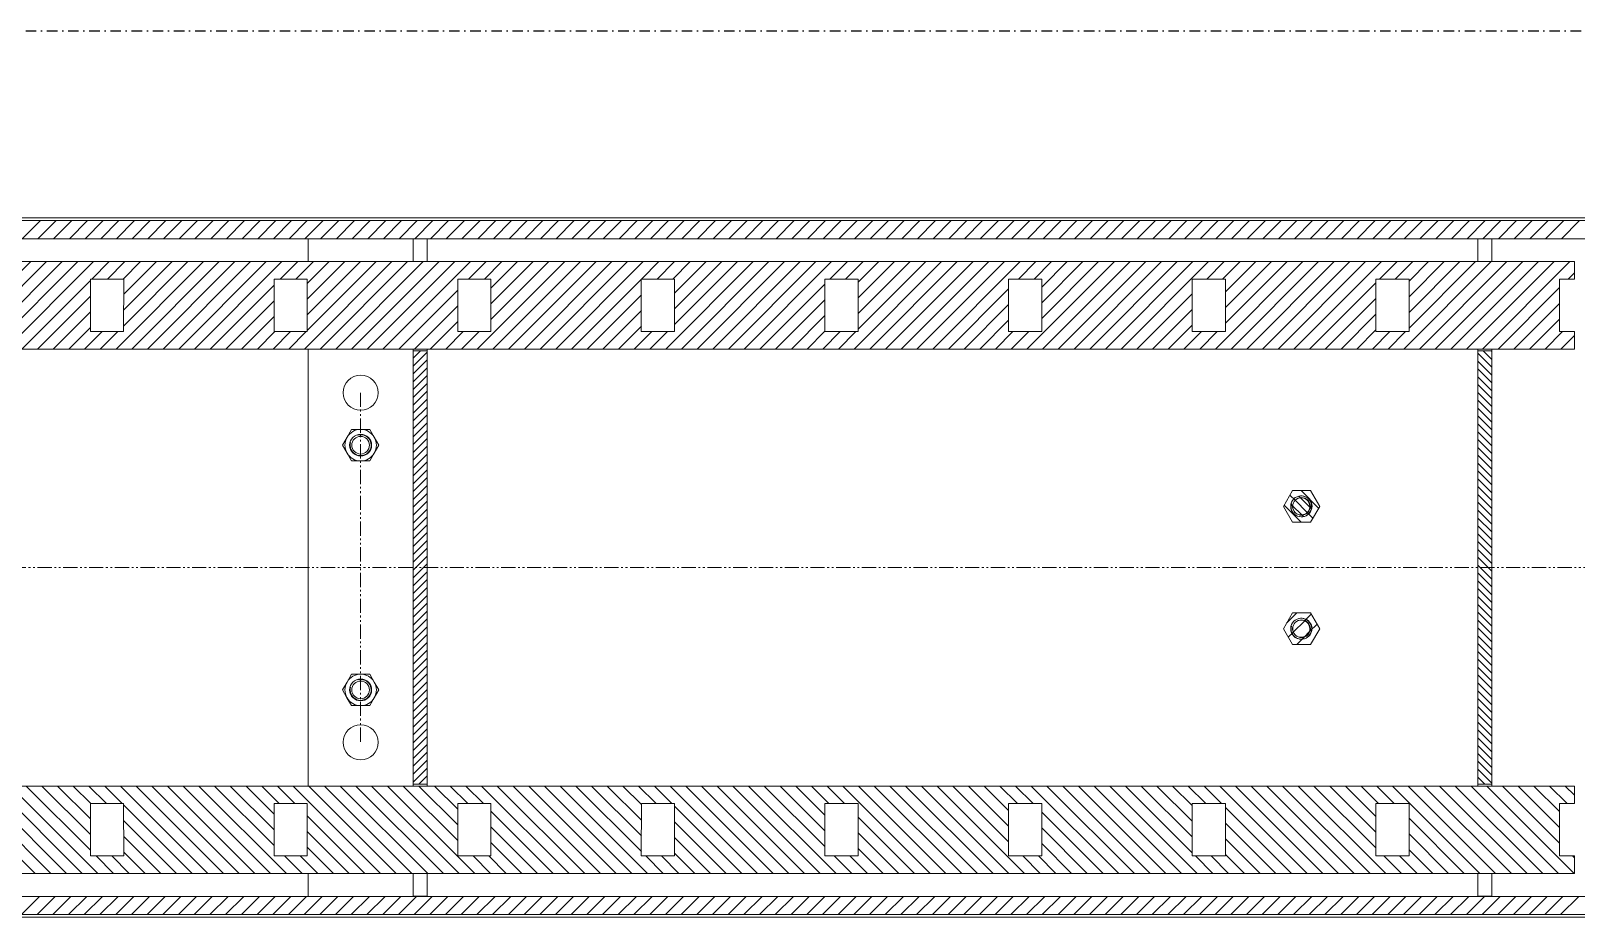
# Model space of a CAD drawing. Header units: millimetres. Extents: x 2179 to 44859, y 3478 to 159868.
# Drawn here: x 32183 to 33066, y 137388 to 137895 of the extents above; entities that cross this region are included whole.
import ezdxf

# ---------------------------------------------------------------- set-up
doc = ezdxf.new("R2010")
doc.units = ezdxf.units.MM
doc.linetypes.add('1_Čerchovaná 6_0mm', pattern=[12, 6, -3, 0, -3])
doc.linetypes.add('IMPORT-PHANTOM2', pattern=[14.732, 8.128, -1.524, 1.016, -1.524, 1.016, -1.524])
for name, color, linetype, lineweight in [('0-1', 7, 'IMPORT-PHANTOM2', 9), ('0-2', 7, 'Continuous', 9), ('2966-1_navrh dispozice stroju-HK_dwg-1', 7, 'Continuous', 9)]:
    doc.layers.add(name, color=color, linetype=linetype, lineweight=lineweight)
doc.layers.add('S-GRID-1', color=9, linetype='1_Čerchovaná 6_0mm', lineweight=25, true_color=0x808080)

# ---------------------------------------------------------------- blocks, each defined once
blk = doc.blocks.new('2966-1_navrh dispozice stroju-HK_dwg__X1516-903091-1NP _ stroje - KOTVÍCÍ BODY')
at = {"layer": '0-2'}
for p, q in [((-14351.43, 16909.07), (-14361.78, 16919.42)), ((-14351.43, 16900.09), (-14361.78, 16910.44)), ((-14351.43, 16891.11), (-14361.78, 16901.46)), ((-14351.43, 16882.13), (-14361.78, 16892.48)), ((-14351.43, 16873.15), (-14361.78, 16883.5)), ((-14351.43, 16864.17), (-14361.78, 16874.52)), ((-14351.43, 16855.19), (-14361.78, 16865.54)), ((-14351.43, 16846.21), (-14361.78, 16856.56)), ((-14351.43, 16837.23), (-14361.78, 16847.58)), ((-14351.43, 16828.25), (-14361.78, 16838.6)), ((-14351.43, 16819.27), (-14361.78, 16829.62)), ((-14351.43, 16810.29), (-14361.78, 16820.64)), ((-14351.43, 16801.31), (-14361.78, 16811.66)), ((-14351.43, 16792.33), (-14361.78, 16802.68)), ((-14351.43, 16783.35), (-14361.78, 16793.7)), ((-14351.43, 16774.37), (-14361.78, 16784.72)), ((-14351.43, 16765.39), (-14361.78, 16775.74)), ((-14351.43, 16756.41), (-14361.78, 16766.76)), ((-14351.43, 16747.43), (-14361.78, 16757.78)), ((-14351.43, 16738.45), (-14361.78, 16748.8)), ((-14351.43, 16729.47), (-14361.78, 16739.82)), ((-14351.43, 16720.49), (-14361.78, 16730.84)), ((-14351.43, 16711.51), (-14361.78, 16721.86)), ((-14351.43, 16702.53), (-14361.78, 16712.88)), ((-14351.43, 16693.55), (-14361.78, 16703.9)), ((-14351.43, 16684.57), (-14361.78, 16694.92)), ((-14351.43, 16675.59), (-14361.78, 16685.94)), ((-14351.43, 16666.61), (-14361.78, 16676.96)), ((-14351.43, 16657.63), (-14361.78, 16667.98)), ((-14351.43, 16648.65), (-14361.78, 16659)), ((-14351.43, 16639.67), (-14361.78, 16650.02)), ((-14351.43, 16630.69), (-14361.78, 16641.04)), ((-14351.43, 16621.71), (-14361.78, 16632.06)), ((-14351.43, 16612.73), (-14361.78, 16623.08)), ((-14351.43, 16603.75), (-14361.78, 16614.1)), ((-14351.43, 16594.77), (-14361.78, 16605.12)), ((-14351.43, 16585.78), (-14361.78, 16596.13)), ((-14351.43, 16576.8), (-14361.78, 16587.15)), ((-14351.43, 16567.82), (-14361.78, 16578.17)), ((-14351.43, 16558.84), (-14361.78, 16569.19)), ((-14351.43, 16549.86), (-14361.78, 16560.21)), ((-14351.43, 16540.88), (-14361.78, 16551.23)), ((-14351.43, 16531.9), (-14361.78, 16542.25)), ((-14351.43, 16522.92), (-14361.78, 16533.27)), ((-14351.43, 16513.94), (-14361.78, 16524.29)), ((-14351.43, 16504.96), (-14361.78, 16515.31)), ((-14351.43, 16495.98), (-14361.78, 16506.33)), ((-14351.43, 16487), (-14361.78, 16497.35)), ((-14351.43, 16478.02), (-14361.78, 16488.37)), ((-14351.43, 16469.04), (-14361.78, 16479.39)), ((-14351.43, 16460.06), (-14361.78, 16470.41)), ((-14351.43, 16451.08), (-14361.78, 16461.43)), ((-14351.43, 16442.1), (-14361.78, 16452.45)), ((-14351.43, 16433.12), (-14361.78, 16443.47)), ((-14351.43, 16424.14), (-14361.78, 16434.49)), ((-14351.43, 16415.16), (-14361.78, 16425.51)), ((-14351.43, 16406.18), (-14361.78, 16416.53)), ((-14351.43, 16397.2), (-14361.78, 16407.55)), ((-14351.43, 16388.22), (-14361.78, 16398.57)), ((-14351.43, 16379.24), (-14361.78, 16389.59)), ((-14351.43, 16370.26), (-14361.78, 16380.61)), ((-14351.43, 16361.28), (-14361.78, 16371.63)), ((-14351.43, 16352.3), (-14361.78, 16362.65)), ((-14351.43, 16343.32), (-14361.78, 16353.67)), ((-14351.43, 16334.34), (-14361.78, 16344.69)), ((-14351.43, 16325.36), (-14361.78, 16335.71)), ((-14351.43, 16316.38), (-14361.78, 16326.73)), ((-14351.43, 16307.4), (-14361.78, 16317.75)), ((-14351.43, 16298.42), (-14361.78, 16308.77)), ((-14351.43, 16289.44), (-14361.78, 16299.79)), ((-14351.43, 16280.46), (-14361.78, 16290.81)), ((-14351.43, 16271.48), (-14361.78, 16281.83)), ((-14351.43, 16262.5), (-14361.78, 16272.85)), ((-14351.43, 16253.52), (-14361.78, 16263.87)), ((-14351.43, 16244.54), (-14361.78, 16254.89)), ((-14351.43, 16235.55), (-14361.78, 16245.9)), ((-14351.43, 16226.57), (-14361.78, 16236.92)), ((-14351.43, 16217.59), (-14361.78, 16227.94)), ((-14351.43, 16208.61), (-14361.78, 16218.96)), ((-14351.43, 16199.63), (-14361.78, 16209.98)), ((-14351.43, 16190.65), (-14361.78, 16201)), ((-14351.43, 16181.67), (-14361.78, 16192.02)), ((-14351.43, 16172.69), (-14361.78, 16183.04)), ((-14351.43, 16163.71), (-14361.78, 16174.06)), ((-14351.43, 16154.73), (-14361.78, 16165.08)), ((-14351.43, 16145.75), (-14361.78, 16156.1)), ((-14351.43, 16136.77), (-14361.78, 16147.12)), ((-14351.43, 16127.79), (-14361.78, 16138.14)), ((-14351.43, 16118.81), (-14361.78, 16129.16)), ((-14351.43, 16109.83), (-14361.78, 16120.18)), ((-14351.43, 16100.85), (-14361.78, 16111.2)), ((-14351.43, 16091.87), (-14361.78, 16102.22)), ((-14351.43, 16082.89), (-14361.78, 16093.24)), ((-14351.43, 16073.91), (-14361.78, 16084.26)), ((-14351.43, 16064.93), (-14361.78, 16075.28)), ((-14351.43, 16055.95), (-14361.78, 16066.3)), ((-14351.43, 16046.97), (-14361.78, 16057.32)), ((-14351.43, 16037.99), (-14361.78, 16048.34)), ((-14351.43, 16029.01), (-14361.78, 16039.36))]:
    blk.add_line(p, q, dxfattribs=at)
blk = doc.blocks.new('2966-1_navrh dispozice stroju-HK_dwg__X1517-903092-1NP _ stroje - KOTVÍCÍ BODY')
at = {"layer": '0-2'}
for p, q in [((-14738.02, 16909.51), (-14748.37, 16919.86)), ((-14738.02, 16900.53), (-14748.37, 16910.88)), ((-14738.02, 16891.55), (-14748.37, 16901.9)), ((-14738.02, 16882.57), (-14748.37, 16892.92)), ((-14738.02, 16873.59), (-14748.37, 16883.94)), ((-14738.02, 16864.61), (-14748.37, 16874.96)), ((-14738.02, 16855.63), (-14748.37, 16865.98)), ((-14738.02, 16846.65), (-14748.37, 16857)), ((-14738.02, 16837.67), (-14748.37, 16848.02)), ((-14738.02, 16828.69), (-14748.37, 16839.04)), ((-14738.02, 16819.71), (-14748.37, 16830.06)), ((-14738.02, 16810.73), (-14748.37, 16821.08)), ((-14738.02, 16801.75), (-14748.37, 16812.1)), ((-14738.02, 16792.77), (-14748.37, 16803.12)), ((-14738.02, 16783.79), (-14748.37, 16794.14)), ((-14738.02, 16774.81), (-14748.37, 16785.16)), ((-14738.02, 16765.83), (-14748.37, 16776.18)), ((-14738.02, 16756.85), (-14748.37, 16767.2)), ((-14738.02, 16747.87), (-14748.37, 16758.22)), ((-14738.02, 16738.89), (-14748.37, 16749.24)), ((-14738.02, 16729.91), (-14748.37, 16740.26)), ((-14738.02, 16720.92), (-14748.37, 16731.27)), ((-14738.02, 16711.94), (-14748.37, 16722.29)), ((-14738.02, 16702.96), (-14748.37, 16713.31)), ((-14738.02, 16693.98), (-14748.37, 16704.33)), ((-14738.02, 16685), (-14748.37, 16695.35)), ((-14738.02, 16676.02), (-14748.37, 16686.37)), ((-14738.02, 16667.04), (-14748.37, 16677.39)), ((-14738.02, 16658.06), (-14748.37, 16668.41)), ((-14738.02, 16649.08), (-14748.37, 16659.43)), ((-14738.02, 16640.1), (-14748.37, 16650.45)), ((-14738.02, 16631.12), (-14748.37, 16641.47)), ((-14738.02, 16622.14), (-14748.37, 16632.49)), ((-14738.02, 16613.16), (-14748.37, 16623.51)), ((-14738.02, 16604.18), (-14748.37, 16614.53)), ((-14738.02, 16595.2), (-14748.37, 16605.55)), ((-14738.02, 16586.22), (-14748.37, 16596.57)), ((-14738.02, 16577.24), (-14748.37, 16587.59)), ((-14738.02, 16568.26), (-14748.37, 16578.61)), ((-14738.02, 16559.28), (-14748.37, 16569.63)), ((-14738.02, 16550.3), (-14748.37, 16560.65)), ((-14738.02, 16541.32), (-14748.37, 16551.67)), ((-14738.02, 16532.34), (-14748.37, 16542.69)), ((-14738.02, 16523.36), (-14748.37, 16533.71)), ((-14738.02, 16514.38), (-14748.37, 16524.73)), ((-14738.02, 16505.4), (-14748.37, 16515.75)), ((-14738.02, 16496.42), (-14748.37, 16506.77)), ((-14738.02, 16487.44), (-14748.37, 16497.79)), ((-14738.02, 16478.46), (-14748.37, 16488.81)), ((-14738.02, 16469.48), (-14748.37, 16479.83)), ((-14738.02, 16460.5), (-14748.37, 16470.85)), ((-14738.02, 16451.52), (-14748.37, 16461.87)), ((-14738.02, 16442.54), (-14748.37, 16452.89)), ((-14738.02, 16433.56), (-14748.37, 16443.91)), ((-14738.02, 16424.58), (-14748.37, 16434.93)), ((-14738.02, 16415.6), (-14748.37, 16425.95)), ((-14738.02, 16406.62), (-14748.37, 16416.97)), ((-14738.02, 16397.64), (-14748.37, 16407.99)), ((-14738.02, 16388.66), (-14748.37, 16399.01)), ((-14738.02, 16379.68), (-14748.37, 16390.03)), ((-14738.02, 16370.69), (-14748.37, 16381.04)), ((-14738.02, 16361.71), (-14748.37, 16372.06)), ((-14738.02, 16352.73), (-14748.37, 16363.08)), ((-14738.02, 16343.75), (-14748.37, 16354.1)), ((-14738.02, 16334.77), (-14748.37, 16345.12)), ((-14738.02, 16325.79), (-14748.37, 16336.14)), ((-14738.02, 16316.81), (-14748.37, 16327.16)), ((-14738.02, 16307.83), (-14748.37, 16318.18)), ((-14738.02, 16298.85), (-14748.37, 16309.2)), ((-14738.02, 16289.87), (-14748.37, 16300.22)), ((-14738.02, 16280.89), (-14748.37, 16291.24)), ((-14738.02, 16271.91), (-14748.37, 16282.26)), ((-14738.02, 16262.93), (-14748.37, 16273.28)), ((-14738.02, 16253.95), (-14748.37, 16264.3)), ((-14738.02, 16244.97), (-14748.37, 16255.32)), ((-14738.02, 16235.99), (-14748.37, 16246.34)), ((-14738.02, 16227.01), (-14748.37, 16237.36)), ((-14738.02, 16218.03), (-14748.37, 16228.38)), ((-14738.02, 16209.05), (-14748.37, 16219.4)), ((-14738.02, 16200.07), (-14748.37, 16210.42)), ((-14738.02, 16191.09), (-14748.37, 16201.44)), ((-14738.02, 16182.11), (-14748.37, 16192.46)), ((-14738.02, 16173.13), (-14748.37, 16183.48)), ((-14738.02, 16164.15), (-14748.37, 16174.5)), ((-14738.02, 16155.17), (-14748.37, 16165.52)), ((-14738.02, 16146.19), (-14748.37, 16156.54)), ((-14738.02, 16137.21), (-14748.37, 16147.56)), ((-14738.02, 16128.23), (-14748.37, 16138.58)), ((-14738.02, 16119.25), (-14748.37, 16129.6)), ((-14738.02, 16110.27), (-14748.37, 16120.62)), ((-14738.02, 16101.29), (-14748.37, 16111.64)), ((-14738.02, 16092.31), (-14748.37, 16102.66)), ((-14738.02, 16083.33), (-14748.37, 16093.68)), ((-14738.02, 16074.35), (-14748.37, 16084.7)), ((-14738.02, 16065.37), (-14748.37, 16075.72)), ((-14738.02, 16056.39), (-14748.37, 16066.74)), ((-14738.02, 16047.41), (-14748.37, 16057.76)), ((-14738.02, 16038.43), (-14748.37, 16048.78)), ((-14738.02, 16029.45), (-14748.37, 16039.8))]:
    blk.add_line(p, q, dxfattribs=at)
blk = doc.blocks.new('2966-1_navrh dispozice stroju-HK_dwg__X1520-903095-1NP _ stroje - KOTVÍCÍ BODY')
at = {"layer": '0-2'}
for p, q in [((-14424.9, 16911.75), (-14419.7, 16916.95)), ((-14424.9, 16866.85), (-14374.9, 16916.85)), ((-14424.9, 16902.77), (-14414.9, 16912.77)), ((-14384.9, 16915.83), (-14383.78, 16916.95)), ((-14424.9, 16893.79), (-14410.24, 16908.45)), ((-14424.9, 16884.81), (-14401.26, 16908.45)), ((-14424.9, 16875.83), (-14392.28, 16908.45)), ((-14424.9, 16857.87), (-14374.9, 16907.87)), ((-14424.9, 16848.89), (-14374.9, 16898.89)), ((-14424.9, 16839.91), (-14374.9, 16889.91)), ((-14424.9, 16830.93), (-14374.9, 16880.93)), ((-14424.9, 16821.95), (-14374.9, 16871.95)), ((-14424.9, 16812.97), (-14374.9, 16862.97)), ((-14406.44, 16822.45), (-14374.9, 16853.99)), ((-14397.46, 16822.45), (-14374.9, 16845.01)), ((-14388.48, 16822.45), (-14374.9, 16836.03)), ((-14384.9, 16817.05), (-14374.9, 16827.05)), ((-14424.9, 16803.99), (-14414.9, 16813.99)), ((-14384.9, 16808.07), (-14374.9, 16818.07)), ((-14424.9, 16759.09), (-14374.9, 16809.09)), ((-14424.9, 16795.01), (-14414.9, 16805.01)), ((-14424.9, 16786.03), (-14407.48, 16803.45)), ((-14424.9, 16777.05), (-14398.5, 16803.45)), ((-14424.9, 16768.07), (-14389.52, 16803.45)), ((-14424.9, 16750.11), (-14374.9, 16800.11)), ((-14424.9, 16741.13), (-14374.9, 16791.13)), ((-14424.9, 16732.15), (-14374.9, 16782.15)), ((-14424.9, 16723.17), (-14374.9, 16773.17)), ((-14424.9, 16714.18), (-14374.9, 16764.18)), ((-14412.66, 16717.45), (-14374.9, 16755.2)), ((-14403.68, 16717.45), (-14374.9, 16746.22)), ((-14394.7, 16717.45), (-14374.9, 16737.24)), ((-14385.72, 16717.45), (-14374.9, 16728.26)), ((-14384.9, 16709.28), (-14374.9, 16719.28)), ((-14424.9, 16705.2), (-14414.9, 16715.2)), ((-14384.9, 16700.3), (-14374.9, 16710.3)), ((-14424.9, 16696.22), (-14414.9, 16706.22)), ((-14424.9, 16651.32), (-14374.9, 16701.32)), ((-14424.9, 16687.24), (-14413.7, 16698.45)), ((-14424.9, 16678.26), (-14404.72, 16698.45)), ((-14424.9, 16669.28), (-14395.74, 16698.45)), ((-14424.9, 16660.3), (-14386.76, 16698.45)), ((-14424.9, 16642.34), (-14374.9, 16692.34)), ((-14424.9, 16633.36), (-14374.9, 16683.36)), ((-14424.9, 16624.38), (-14374.9, 16674.38)), ((-14424.9, 16615.4), (-14374.9, 16665.4)), ((-14424.9, 16606.42), (-14374.9, 16656.42)), ((-14409.89, 16612.45), (-14374.9, 16647.44)), ((-14400.91, 16612.45), (-14374.9, 16638.46)), ((-14391.93, 16612.45), (-14374.9, 16629.48)), ((-14384.9, 16610.5), (-14374.9, 16620.5)), ((-14384.9, 16601.52), (-14374.9, 16611.52)), ((-14424.9, 16597.44), (-14414.9, 16607.44)), ((-14424.9, 16552.54), (-14374.9, 16602.54)), ((-14424.9, 16588.46), (-14414.9, 16598.46)), ((-14424.9, 16543.56), (-14374.9, 16593.56)), ((-14424.9, 16579.48), (-14410.93, 16593.45)), ((-14424.9, 16570.5), (-14401.95, 16593.45)), ((-14424.9, 16561.52), (-14392.97, 16593.45)), ((-14424.9, 16534.58), (-14374.9, 16584.58)), ((-14424.9, 16525.6), (-14374.9, 16575.6)), ((-14424.9, 16516.62), (-14374.9, 16566.62)), ((-14424.9, 16507.64), (-14374.9, 16557.64)), ((-14424.9, 16498.66), (-14374.9, 16548.66)), ((-14407.13, 16507.45), (-14374.9, 16539.68)), ((-14398.15, 16507.45), (-14374.9, 16530.7)), ((-14389.17, 16507.45), (-14374.9, 16521.72)), ((-14384.9, 16502.74), (-14374.9, 16512.74)), ((-14424.9, 16489.68), (-14414.9, 16499.68)), ((-14384.9, 16493.76), (-14374.9, 16503.76)), ((-14424.9, 16444.78), (-14374.9, 16494.78)), ((-14424.9, 16480.7), (-14414.9, 16490.7)), ((-14424.9, 16471.72), (-14408.17, 16488.45)), ((-14424.9, 16462.74), (-14399.19, 16488.45)), ((-14424.9, 16453.76), (-14390.21, 16488.45)), ((-14424.9, 16435.8), (-14374.9, 16485.8)), ((-14424.9, 16426.82), (-14374.9, 16476.82)), ((-14424.9, 16417.84), (-14374.9, 16467.84)), ((-14424.9, 16408.86), (-14374.9, 16458.86)), ((-14424.9, 16399.88), (-14374.9, 16449.88)), ((-14413.35, 16402.45), (-14374.9, 16440.9)), ((-14404.37, 16402.45), (-14374.9, 16431.92)), ((-14395.39, 16402.45), (-14374.9, 16422.94)), ((-14386.41, 16402.45), (-14374.9, 16413.95)), ((-14424.9, 16390.9), (-14414.9, 16400.9)), ((-14384.9, 16394.97), (-14374.9, 16404.97)), ((-14424.9, 16381.92), (-14414.9, 16391.92)), ((-14384.9, 16385.99), (-14374.9, 16395.99)), ((-14424.9, 16337.01), (-14374.9, 16387.01)), ((-14424.9, 16372.94), (-14414.39, 16383.45)), ((-14424.9, 16363.95), (-14405.41, 16383.45)), ((-14424.9, 16354.97), (-14396.43, 16383.45)), ((-14424.9, 16345.99), (-14387.45, 16383.45)), ((-14424.9, 16328.03), (-14374.9, 16378.03)), ((-14424.9, 16319.05), (-14374.9, 16369.05)), ((-14424.9, 16310.07), (-14374.9, 16360.07)), ((-14424.9, 16301.09), (-14374.9, 16351.09)), ((-14424.9, 16292.11), (-14374.9, 16342.11)), ((-14410.59, 16297.45), (-14374.9, 16333.13)), ((-14401.61, 16297.45), (-14374.9, 16324.15)), ((-14392.62, 16297.45), (-14374.9, 16315.17)), ((-14384.9, 16296.19), (-14374.9, 16306.19)), ((-14424.9, 16283.13), (-14414.9, 16293.13)), ((-14384.9, 16287.21), (-14374.9, 16297.21)), ((-14424.9, 16238.23), (-14374.9, 16288.23)), ((-14424.9, 16274.15), (-14414.9, 16284.15)), ((-14424.9, 16229.25), (-14374.9, 16279.25)), ((-14424.9, 16265.17), (-14411.62, 16278.45)), ((-14424.9, 16256.19), (-14402.64, 16278.45)), ((-14424.9, 16247.21), (-14393.66, 16278.45)), ((-14424.9, 16220.27), (-14374.9, 16270.27)), ((-14424.9, 16211.29), (-14374.9, 16261.29)), ((-14424.9, 16202.31), (-14374.9, 16252.31)), ((-14424.9, 16193.33), (-14374.9, 16243.33)), ((-14424.9, 16184.35), (-14374.9, 16234.35)), ((-14407.82, 16192.45), (-14374.9, 16225.37)), ((-14398.84, 16192.45), (-14374.9, 16216.39)), ((-14389.86, 16192.45), (-14374.9, 16207.41)), ((-14384.9, 16188.43), (-14374.9, 16198.43)), ((-14384.9, 16179.45), (-14374.9, 16189.45)), ((-14424.9, 16175.37), (-14414.9, 16185.37)), ((-14424.9, 16130.47), (-14374.9, 16180.47)), ((-14424.9, 16166.39), (-14414.9, 16176.39)), ((-14424.9, 16157.41), (-14408.86, 16173.45)), ((-14424.9, 16148.43), (-14399.88, 16173.45)), ((-14424.9, 16139.45), (-14390.9, 16173.45)), ((-14424.9, 16121.49), (-14374.9, 16171.49)), ((-14424.9, 16112.51), (-14374.9, 16162.51)), ((-14424.9, 16103.53), (-14374.9, 16153.53)), ((-14424.9, 16094.55), (-14374.9, 16144.55)), ((-14424.9, 16085.57), (-14374.9, 16135.57)), ((-14414.04, 16087.45), (-14374.9, 16126.59)), ((-14405.06, 16087.45), (-14374.9, 16117.61)), ((-14396.08, 16087.45), (-14374.9, 16108.63)), ((-14387.1, 16087.45), (-14374.9, 16099.65)), ((-14384.9, 16080.67), (-14374.9, 16090.67)), ((-14424.9, 16076.59), (-14414.9, 16086.59)), ((-14384.9, 16071.69), (-14374.9, 16081.69)), ((-14424.9, 16067.61), (-14414.9, 16077.61)), ((-14424.9, 16022.71), (-14374.9, 16072.71)), ((-14424.9, 16058.63), (-14414.9, 16068.63)), ((-14424.9, 16049.65), (-14406.1, 16068.45)), ((-14424.9, 16040.67), (-14397.12, 16068.45)), ((-14424.9, 16031.69), (-14388.14, 16068.45)), ((-14424.9, 16013.72), (-14374.9, 16063.72)), ((-14424.9, 16004.74), (-14374.9, 16054.74)), ((-14424.9, 15995.76), (-14374.9, 16045.76)), ((-14424.9, 15986.78), (-14374.9, 16036.78)), ((-14424.9, 15977.8), (-14374.9, 16027.8)), ((-14411.28, 15982.45), (-14374.9, 16018.82)), ((-14402.3, 15982.45), (-14374.9, 16009.84)), ((-14393.32, 15982.45), (-14374.9, 16000.86)), ((-14384.9, 15981.88), (-14374.9, 15991.88)), ((-14424.9, 15968.82), (-14414.9, 15978.82)), ((-14384.9, 15972.9), (-14374.9, 15982.9)), ((-14424.9, 15959.84), (-14414.9, 15969.84)), ((-14384.9, 15963.92), (-14374.9, 15973.92)), ((-14424.9, 15914.94), (-14374.9, 15964.94)), ((-14424.9, 15950.86), (-14412.32, 15963.45)), ((-14424.9, 15941.88), (-14403.34, 15963.45)), ((-14424.9, 15932.9), (-14394.36, 15963.45)), ((-14424.9, 15923.92), (-14385.38, 15963.45)), ((-14424.9, 15905.96), (-14374.9, 15955.96)), ((-14424.9, 15896.98), (-14374.9, 15946.98)), ((-14424.9, 15888), (-14374.9, 15938)), ((-14424.9, 15879.02), (-14374.9, 15929.02)), ((-14424.9, 15870.04), (-14374.9, 15920.04)), ((-14408.51, 15877.45), (-14374.9, 15911.06)), ((-14399.53, 15877.45), (-14374.9, 15902.08)), ((-14390.55, 15877.45), (-14374.9, 15893.1)), ((-14384.9, 15874.12), (-14374.9, 15884.12)), ((-14424.9, 15861.06), (-14414.9, 15871.06)), ((-14384.9, 15865.14), (-14374.9, 15875.14)), ((-14424.9, 15816.16), (-14374.9, 15866.16)), ((-14424.9, 15852.08), (-14414.9, 15862.08)), ((-14424.9, 15843.1), (-14409.55, 15858.45)), ((-14424.9, 15834.12), (-14400.57, 15858.45)), ((-14424.9, 15825.14), (-14391.59, 15858.45)), ((-14424.9, 15807.18), (-14374.9, 15857.18)), ((-14424.9, 15798.2), (-14374.9, 15848.2)), ((-14424.9, 15789.22), (-14374.9, 15839.22)), ((-14424.9, 15780.24), (-14374.9, 15830.24)), ((-14424.9, 15771.26), (-14374.9, 15821.26)), ((-14414.73, 15772.45), (-14374.9, 15812.28)), ((-14405.75, 15772.45), (-14374.9, 15803.3)), ((-14396.77, 15772.45), (-14374.9, 15794.32)), ((-14387.79, 15772.45), (-14374.9, 15785.34)), ((-14424.9, 15762.28), (-14414.9, 15772.28)), ((-14384.9, 15766.36), (-14374.9, 15776.36)), ((-14424.9, 15753.3), (-14414.9, 15763.3)), ((-14384.9, 15757.38), (-14374.9, 15767.38)), ((-14424.9, 15708.4), (-14374.9, 15758.4)), ((-14424.9, 15744.32), (-14414.9, 15754.32)), ((-14424.9, 15735.34), (-14406.79, 15753.45)), ((-14424.9, 15726.36), (-14397.81, 15753.45)), ((-14424.9, 15717.38), (-14388.83, 15753.45)), ((-14424.9, 15699.42), (-14374.9, 15749.42)), ((-14424.9, 15690.44), (-14374.9, 15740.44)), ((-14424.9, 15681.46), (-14374.9, 15731.46)), ((-14424.9, 15672.48), (-14374.9, 15722.48)), ((-14424.9, 15663.49), (-14374.9, 15713.49)), ((-14411.97, 15667.45), (-14374.9, 15704.51)), ((-14402.99, 15667.45), (-14374.9, 15695.53)), ((-14394.01, 15667.45), (-14374.9, 15686.55)), ((-14385.03, 15667.45), (-14374.9, 15677.57)), ((-14384.9, 15658.59), (-14374.9, 15668.59)), ((-14424.9, 15654.51), (-14414.9, 15664.51)), ((-14384.9, 15649.61), (-14374.9, 15659.61)), ((-14424.9, 15645.53), (-14414.9, 15655.53)), ((-14424.9, 15600.63), (-14374.9, 15650.63)), ((-14424.9, 15636.55), (-14413.01, 15648.45)), ((-14424.9, 15627.57), (-14404.03, 15648.45)), ((-14424.9, 15618.59), (-14395.05, 15648.45)), ((-14424.9, 15609.61), (-14386.07, 15648.45)), ((-14424.9, 15591.65), (-14374.9, 15641.65)), ((-14424.9, 15582.67), (-14374.9, 15632.67)), ((-14424.9, 15573.69), (-14374.9, 15623.69)), ((-14424.9, 15564.71), (-14374.9, 15614.71)), ((-14424.9, 15555.73), (-14374.9, 15605.73)), ((-14409.2, 15562.45), (-14374.9, 15596.75)), ((-14400.22, 15562.45), (-14374.9, 15587.77)), ((-14391.24, 15562.45), (-14374.9, 15578.79)), ((-14384.9, 15559.81), (-14374.9, 15569.81)), ((-14384.9, 15550.83), (-14374.9, 15560.83)), ((-14424.9, 15546.75), (-14414.9, 15556.75)), ((-14393.8, 15532.95), (-14374.9, 15551.85)), ((-14424.9, 15537.77), (-14414.9, 15547.77)), ((-14420.74, 15532.95), (-14410.24, 15543.45)), ((-14411.76, 15532.95), (-14401.26, 15543.45)), ((-14402.78, 15532.95), (-14392.28, 15543.45)), ((-14384.82, 15532.95), (-14374.9, 15542.87)), ((-14375.84, 15532.95), (-14374.9, 15533.89))]:
    blk.add_line(p, q, dxfattribs=at)
blk = doc.blocks.new('2966-1_navrh dispozice stroju-HK_dwg__X1522-903097-1NP _ stroje - KOTVÍCÍ BODY')
at = {"layer": '0-2'}
for p, q in [((-14593.9, 16760.71), (-14583.87, 16770.74)), ((-14581.23, 16764.4), (-14578.17, 16767.46)), ((-14591.35, 16754.28), (-14588.35, 16757.28)), ((-14585.66, 16750.99), (-14575.9, 16760.75))]:
    blk.add_line(p, q, dxfattribs=at)
blk = doc.blocks.new('2966-1_navrh dispozice stroju-HK_dwg__X1523-903098-1NP _ stroje - KOTVÍCÍ BODY')
at = {"layer": '0-2'}
for p, q in [((-14513.45, 16765.76), (-14517.52, 16769.83)), ((-14519.56, 16762.89), (-14523.21, 16766.54)), ((-14505.9, 16758.21), (-14510.09, 16762.4)), ((-14517.98, 16752.33), (-14523.9, 16758.25)), ((-14510.03, 16753.37), (-14512.95, 16756.29))]:
    blk.add_line(p, q, dxfattribs=at)
blk = doc.blocks.new('2966-1_navrh dispozice stroju-HK_dwg__X1524-903099-1NP _ stroje - KOTVÍCÍ BODY')
at = {"layer": '0-2'}
for p, q in [((-14673.9, 16869.3), (-14673.5, 16869.7)), ((-14673.9, 16864.81), (-14669.01, 16869.7)), ((-14672.52, 16861.7), (-14664.52, 16869.7)), ((-14668.03, 16861.7), (-14660.03, 16869.7)), ((-14663.54, 16861.7), (-14655.54, 16869.7)), ((-14659.05, 16861.7), (-14651.05, 16869.7)), ((-14654.56, 16861.7), (-14646.56, 16869.7)), ((-14650.07, 16861.7), (-14642.07, 16869.7)), ((-14645.58, 16861.7), (-14637.58, 16869.7)), ((-14641.09, 16861.7), (-14633.09, 16869.7)), ((-14636.6, 16861.7), (-14628.6, 16869.7)), ((-14632.11, 16861.7), (-14624.11, 16869.7)), ((-14627.62, 16861.7), (-14619.62, 16869.7)), ((-14623.13, 16861.7), (-14615.13, 16869.7)), ((-14618.64, 16861.7), (-14610.64, 16869.7)), ((-14614.15, 16861.7), (-14606.15, 16869.7)), ((-14609.66, 16861.7), (-14601.66, 16869.7)), ((-14605.17, 16861.7), (-14597.17, 16869.7)), ((-14600.68, 16861.7), (-14592.68, 16869.7)), ((-14596.19, 16861.7), (-14588.19, 16869.7)), ((-14591.7, 16861.7), (-14583.7, 16869.7)), ((-14587.21, 16861.7), (-14579.21, 16869.7)), ((-14582.72, 16861.7), (-14574.72, 16869.7)), ((-14578.23, 16861.7), (-14570.23, 16869.7)), ((-14573.74, 16861.7), (-14565.74, 16869.7)), ((-14569.25, 16861.7), (-14561.25, 16869.7)), ((-14564.76, 16861.7), (-14556.76, 16869.7)), ((-14560.27, 16861.7), (-14552.27, 16869.7)), ((-14555.78, 16861.7), (-14547.78, 16869.7)), ((-14551.29, 16861.7), (-14543.29, 16869.7)), ((-14546.8, 16861.7), (-14538.8, 16869.7)), ((-14542.31, 16861.7), (-14534.31, 16869.7)), ((-14537.82, 16861.7), (-14529.82, 16869.7)), ((-14533.32, 16861.7), (-14525.32, 16869.7)), ((-14528.83, 16861.7), (-14520.83, 16869.7)), ((-14524.34, 16861.7), (-14516.34, 16869.7)), ((-14519.85, 16861.7), (-14511.85, 16869.7)), ((-14515.36, 16861.7), (-14507.36, 16869.7)), ((-14510.87, 16861.7), (-14502.87, 16869.7)), ((-14506.38, 16861.7), (-14498.38, 16869.7)), ((-14501.89, 16861.7), (-14493.89, 16869.7)), ((-14497.4, 16861.7), (-14489.4, 16869.7)), ((-14492.91, 16861.7), (-14484.91, 16869.7)), ((-14488.42, 16861.7), (-14480.42, 16869.7)), ((-14483.93, 16861.7), (-14475.93, 16869.7)), ((-14479.44, 16861.7), (-14471.44, 16869.7)), ((-14474.95, 16861.7), (-14466.95, 16869.7)), ((-14470.46, 16861.7), (-14462.46, 16869.7)), ((-14465.97, 16861.7), (-14457.97, 16869.7)), ((-14461.48, 16861.7), (-14453.48, 16869.7)), ((-14456.99, 16861.7), (-14448.99, 16869.7)), ((-14452.5, 16861.7), (-14444.5, 16869.7)), ((-14448.01, 16861.7), (-14440.01, 16869.7)), ((-14443.52, 16861.7), (-14435.52, 16869.7)), ((-14439.03, 16861.7), (-14431.03, 16869.7)), ((-14434.54, 16861.7), (-14426.54, 16869.7)), ((-14430.05, 16861.7), (-14425.9, 16865.85))]:
    blk.add_line(p, q, dxfattribs=at)
blk = doc.blocks.new('2966-1_navrh dispozice stroju-HK_dwg__X1525-903100-1NP _ stroje - KOTVÍCÍ BODY')
at = {"layer": '0-2'}
for p, q in [((-14665.17, 16252.95), (-14673.17, 16260.95)), ((-14660.68, 16252.95), (-14668.68, 16260.95)), ((-14656.19, 16252.95), (-14664.19, 16260.95)), ((-14651.7, 16252.95), (-14659.7, 16260.95)), ((-14647.21, 16252.95), (-14655.21, 16260.95)), ((-14642.72, 16252.95), (-14650.72, 16260.95)), ((-14638.23, 16252.95), (-14646.23, 16260.95)), ((-14633.74, 16252.95), (-14641.74, 16260.95)), ((-14629.25, 16252.95), (-14637.25, 16260.95)), ((-14624.76, 16252.95), (-14632.76, 16260.95)), ((-14620.27, 16252.95), (-14628.27, 16260.95)), ((-14615.78, 16252.95), (-14623.78, 16260.95)), ((-14611.29, 16252.95), (-14619.29, 16260.95)), ((-14606.8, 16252.95), (-14614.8, 16260.95)), ((-14602.31, 16252.95), (-14610.31, 16260.95)), ((-14597.82, 16252.95), (-14605.82, 16260.95)), ((-14593.33, 16252.95), (-14601.33, 16260.95)), ((-14588.84, 16252.95), (-14596.84, 16260.95)), ((-14584.35, 16252.95), (-14592.35, 16260.95)), ((-14579.86, 16252.95), (-14587.86, 16260.95)), ((-14575.37, 16252.95), (-14583.37, 16260.95)), ((-14570.88, 16252.95), (-14578.88, 16260.95)), ((-14566.39, 16252.95), (-14574.39, 16260.95)), ((-14561.9, 16252.95), (-14569.9, 16260.95)), ((-14557.41, 16252.95), (-14565.41, 16260.95)), ((-14552.92, 16252.95), (-14560.92, 16260.95)), ((-14548.43, 16252.95), (-14556.43, 16260.95)), ((-14543.94, 16252.95), (-14551.94, 16260.95)), ((-14539.45, 16252.95), (-14547.45, 16260.95)), ((-14534.96, 16252.95), (-14542.96, 16260.95)), ((-14530.47, 16252.95), (-14538.47, 16260.95)), ((-14525.98, 16252.95), (-14533.98, 16260.95)), ((-14521.49, 16252.95), (-14529.49, 16260.95)), ((-14517, 16252.95), (-14525, 16260.95)), ((-14512.51, 16252.95), (-14520.51, 16260.95)), ((-14508.02, 16252.95), (-14516.02, 16260.95)), ((-14503.53, 16252.95), (-14511.53, 16260.95)), ((-14499.04, 16252.95), (-14507.04, 16260.95)), ((-14494.55, 16252.95), (-14502.55, 16260.95)), ((-14490.06, 16252.95), (-14498.06, 16260.95)), ((-14485.57, 16252.95), (-14493.57, 16260.95)), ((-14481.08, 16252.95), (-14489.08, 16260.95)), ((-14476.59, 16252.95), (-14484.59, 16260.95)), ((-14472.1, 16252.95), (-14480.1, 16260.95)), ((-14467.61, 16252.95), (-14475.61, 16260.95)), ((-14463.12, 16252.95), (-14471.12, 16260.95)), ((-14458.63, 16252.95), (-14466.63, 16260.95)), ((-14454.14, 16252.95), (-14462.14, 16260.95)), ((-14449.65, 16252.95), (-14457.65, 16260.95)), ((-14445.16, 16252.95), (-14453.16, 16260.95)), ((-14440.67, 16252.95), (-14448.67, 16260.95)), ((-14436.18, 16252.95), (-14444.18, 16260.95)), ((-14431.69, 16252.95), (-14439.69, 16260.95)), ((-14427.2, 16252.95), (-14435.2, 16260.95)), ((-14425.9, 16256.14), (-14430.71, 16260.95)), ((-14425.9, 16260.63), (-14426.22, 16260.95)), ((-14669.66, 16252.95), (-14673.9, 16257.18))]:
    blk.add_line(p, q, dxfattribs=at)
blk = doc.blocks.new('2966-1_navrh dispozice stroju-HK_dwg__X1529-903104-1NP _ stroje - KOTVÍCÍ BODY')
at = {"layer": '0-2'}
for p, q in [((-14674.9, 16864.35), (-14724.9, 16914.35)), ((-14714.9, 16913.33), (-14718.52, 16916.95)), ((-14674.9, 16909.25), (-14682.59, 16916.95)), ((-14674.9, 16855.37), (-14724.9, 16905.37)), ((-14674.9, 16873.33), (-14710.02, 16908.45)), ((-14674.9, 16882.31), (-14701.03, 16908.45)), ((-14674.9, 16891.29), (-14692.05, 16908.45)), ((-14674.9, 16900.27), (-14684.9, 16910.27)), ((-14674.9, 16846.39), (-14724.9, 16896.39)), ((-14674.9, 16837.41), (-14724.9, 16887.41)), ((-14674.9, 16828.43), (-14724.9, 16878.43)), ((-14674.9, 16819.45), (-14724.9, 16869.45)), ((-14686.88, 16822.45), (-14724.9, 16860.47)), ((-14695.86, 16822.45), (-14724.9, 16851.49)), ((-14704.84, 16822.45), (-14724.9, 16842.51)), ((-14713.82, 16822.45), (-14724.9, 16833.53)), ((-14714.9, 16814.55), (-14724.9, 16824.55)), ((-14714.9, 16805.57), (-14724.9, 16815.57)), ((-14674.9, 16810.47), (-14684.9, 16820.47)), ((-14674.9, 16756.59), (-14724.9, 16806.59)), ((-14674.9, 16801.49), (-14684.9, 16811.49)), ((-14674.9, 16747.61), (-14724.9, 16797.61)), ((-14674.9, 16765.57), (-14712.78, 16803.45)), ((-14674.9, 16774.55), (-14703.8, 16803.45)), ((-14674.9, 16783.53), (-14694.82, 16803.45)), ((-14674.9, 16792.51), (-14685.84, 16803.45)), ((-14674.9, 16738.63), (-14724.9, 16788.63)), ((-14674.9, 16729.65), (-14724.9, 16779.65)), ((-14674.9, 16720.67), (-14724.9, 16770.67)), ((-14674.9, 16711.69), (-14724.9, 16761.69)), ((-14689.64, 16717.45), (-14724.9, 16752.71)), ((-14698.62, 16717.45), (-14724.9, 16743.73)), ((-14707.6, 16717.45), (-14724.9, 16734.75)), ((-14714.9, 16715.77), (-14724.9, 16725.77)), ((-14714.9, 16706.79), (-14724.9, 16716.79)), ((-14674.9, 16702.71), (-14684.9, 16712.71)), ((-14674.9, 16657.81), (-14724.9, 16707.81)), ((-14674.9, 16693.73), (-14684.9, 16703.73)), ((-14674.9, 16648.83), (-14724.9, 16698.83)), ((-14674.9, 16666.79), (-14706.56, 16698.45)), ((-14674.9, 16675.77), (-14697.58, 16698.45)), ((-14674.9, 16684.75), (-14688.6, 16698.45)), ((-14674.9, 16639.85), (-14724.9, 16689.85)), ((-14674.9, 16630.87), (-14724.9, 16680.87)), ((-14674.9, 16621.89), (-14724.9, 16671.89)), ((-14674.9, 16612.91), (-14724.9, 16662.91)), ((-14674.9, 16603.92), (-14724.9, 16653.92)), ((-14692.4, 16612.45), (-14724.9, 16644.94)), ((-14701.38, 16612.45), (-14724.9, 16635.96)), ((-14710.36, 16612.45), (-14724.9, 16626.98)), ((-14714.9, 16608), (-14724.9, 16618)), ((-14714.9, 16599.02), (-14724.9, 16609.02)), ((-14674.9, 16594.94), (-14684.9, 16604.94)), ((-14674.9, 16550.04), (-14724.9, 16600.04)), ((-14674.9, 16559.02), (-14709.32, 16593.45)), ((-14674.9, 16568), (-14700.34, 16593.45)), ((-14674.9, 16576.98), (-14691.36, 16593.45)), ((-14674.9, 16585.96), (-14684.9, 16595.96)), ((-14674.9, 16541.06), (-14724.9, 16591.06)), ((-14674.9, 16532.08), (-14724.9, 16582.08)), ((-14674.9, 16523.1), (-14724.9, 16573.1)), ((-14674.9, 16514.12), (-14724.9, 16564.12)), ((-14674.9, 16505.14), (-14724.9, 16555.14)), ((-14686.19, 16507.45), (-14724.9, 16546.16)), ((-14695.17, 16507.45), (-14724.9, 16537.18)), ((-14704.15, 16507.45), (-14724.9, 16528.2)), ((-14713.13, 16507.45), (-14724.9, 16519.22)), ((-14714.9, 16500.24), (-14724.9, 16510.24)), ((-14674.9, 16496.16), (-14684.9, 16506.16)), ((-14714.9, 16491.26), (-14724.9, 16501.26)), ((-14674.9, 16487.18), (-14684.9, 16497.18)), ((-14674.9, 16442.28), (-14724.9, 16492.28)), ((-14674.9, 16451.26), (-14712.09, 16488.45)), ((-14674.9, 16460.24), (-14703.11, 16488.45)), ((-14674.9, 16469.22), (-14694.13, 16488.45)), ((-14674.9, 16478.2), (-14685.15, 16488.45)), ((-14674.9, 16433.3), (-14724.9, 16483.3)), ((-14674.9, 16424.32), (-14724.9, 16474.32)), ((-14674.9, 16415.34), (-14724.9, 16465.34)), ((-14674.9, 16406.36), (-14724.9, 16456.36)), ((-14674.9, 16397.38), (-14724.9, 16447.38)), ((-14688.95, 16402.45), (-14724.9, 16438.4)), ((-14697.93, 16402.45), (-14724.9, 16429.42)), ((-14706.91, 16402.45), (-14724.9, 16420.44)), ((-14714.9, 16401.46), (-14724.9, 16411.46)), ((-14714.9, 16392.48), (-14724.9, 16402.48)), ((-14674.9, 16388.4), (-14684.9, 16398.4)), ((-14674.9, 16334.52), (-14724.9, 16384.52)), ((-14674.9, 16352.48), (-14705.87, 16383.45)), ((-14674.9, 16361.46), (-14696.89, 16383.45)), ((-14674.9, 16370.44), (-14687.91, 16383.45)), ((-14674.9, 16379.42), (-14684.9, 16389.42)), ((-14674.9, 16325.54), (-14724.9, 16375.54)), ((-14674.9, 16316.56), (-14724.9, 16366.56)), ((-14674.9, 16307.58), (-14724.9, 16357.58)), ((-14674.9, 16298.6), (-14724.9, 16348.6)), ((-14674.9, 16289.62), (-14724.9, 16339.62)), ((-14691.71, 16297.45), (-14724.9, 16330.64)), ((-14700.69, 16297.45), (-14724.9, 16321.66)), ((-14709.67, 16297.45), (-14724.9, 16312.68)), ((-14714.9, 16293.69), (-14724.9, 16303.69)), ((-14714.9, 16284.71), (-14724.9, 16294.71)), ((-14674.9, 16235.73), (-14724.9, 16285.73)), ((-14674.9, 16280.64), (-14684.9, 16290.64)), ((-14674.9, 16226.75), (-14724.9, 16276.75)), ((-14674.9, 16244.71), (-14708.63, 16278.45)), ((-14674.9, 16253.69), (-14699.65, 16278.45)), ((-14674.9, 16262.68), (-14690.67, 16278.45)), ((-14674.9, 16271.66), (-14684.9, 16281.66)), ((-14674.9, 16217.77), (-14724.9, 16267.77)), ((-14674.9, 16208.79), (-14724.9, 16258.79)), ((-14674.9, 16199.81), (-14724.9, 16249.81)), ((-14674.9, 16190.83), (-14724.9, 16240.83)), ((-14685.49, 16192.45), (-14724.9, 16231.85)), ((-14694.48, 16192.45), (-14724.9, 16222.87)), ((-14703.46, 16192.45), (-14724.9, 16213.89)), ((-14712.44, 16192.45), (-14724.9, 16204.91)), ((-14714.9, 16185.93), (-14724.9, 16195.93)), ((-14714.9, 16176.95), (-14724.9, 16186.95)), ((-14674.9, 16181.85), (-14684.9, 16191.85)), ((-14674.9, 16127.97), (-14724.9, 16177.97)), ((-14674.9, 16172.87), (-14684.9, 16182.87)), ((-14674.9, 16118.99), (-14724.9, 16168.99)), ((-14674.9, 16136.95), (-14711.4, 16173.45)), ((-14674.9, 16145.93), (-14702.42, 16173.45)), ((-14674.9, 16154.91), (-14693.44, 16173.45)), ((-14674.9, 16163.89), (-14684.9, 16173.89)), ((-14674.9, 16110.01), (-14724.9, 16160.01)), ((-14674.9, 16101.03), (-14724.9, 16151.03)), ((-14674.9, 16092.05), (-14724.9, 16142.05)), ((-14674.9, 16083.07), (-14724.9, 16133.07)), ((-14688.26, 16087.45), (-14724.9, 16124.09)), ((-14697.24, 16087.45), (-14724.9, 16115.11)), ((-14706.22, 16087.45), (-14724.9, 16106.13)), ((-14714.9, 16087.15), (-14724.9, 16097.15)), ((-14714.9, 16078.17), (-14724.9, 16088.17)), ((-14674.9, 16074.09), (-14684.9, 16084.09)), ((-14714.9, 16069.19), (-14724.9, 16079.19)), ((-14674.9, 16065.11), (-14684.9, 16075.11)), ((-14674.9, 16020.21), (-14724.9, 16070.21)), ((-14674.9, 16029.19), (-14714.16, 16068.45)), ((-14674.9, 16038.17), (-14705.18, 16068.45)), ((-14674.9, 16047.15), (-14696.2, 16068.45)), ((-14674.9, 16056.13), (-14687.22, 16068.45)), ((-14674.9, 16011.23), (-14724.9, 16061.23)), ((-14674.9, 16002.25), (-14724.9, 16052.25)), ((-14674.9, 15993.27), (-14724.9, 16043.27)), ((-14674.9, 15984.29), (-14724.9, 16034.29)), ((-14674.9, 15975.31), (-14724.9, 16025.31)), ((-14691.02, 15982.45), (-14724.9, 16016.33)), ((-14700, 15982.45), (-14724.9, 16007.35)), ((-14708.98, 15982.45), (-14724.9, 15998.37)), ((-14714.9, 15979.39), (-14724.9, 15989.39)), ((-14714.9, 15970.41), (-14724.9, 15980.41)), ((-14674.9, 15966.33), (-14684.9, 15976.33)), ((-14674.9, 15921.43), (-14724.9, 15971.43)), ((-14674.9, 15957.35), (-14684.9, 15967.35)), ((-14674.9, 15912.45), (-14724.9, 15962.45)), ((-14674.9, 15930.41), (-14707.94, 15963.45)), ((-14674.9, 15939.39), (-14698.96, 15963.45)), ((-14674.9, 15948.37), (-14689.98, 15963.45)), ((-14674.9, 15903.46), (-14724.9, 15953.46)), ((-14674.9, 15894.48), (-14724.9, 15944.48)), ((-14674.9, 15885.5), (-14724.9, 15935.5)), ((-14674.9, 15876.52), (-14724.9, 15926.52)), ((-14674.9, 15867.54), (-14724.9, 15917.54)), ((-14693.78, 15877.45), (-14724.9, 15908.56)), ((-14702.76, 15877.45), (-14724.9, 15899.58)), ((-14711.74, 15877.45), (-14724.9, 15890.6)), ((-14714.9, 15871.62), (-14724.9, 15881.62)), ((-14714.9, 15862.64), (-14724.9, 15872.64)), ((-14674.9, 15858.56), (-14684.9, 15868.56)), ((-14674.9, 15813.66), (-14724.9, 15863.66)), ((-14674.9, 15804.68), (-14724.9, 15854.68)), ((-14674.9, 15822.64), (-14710.71, 15858.45)), ((-14674.9, 15831.62), (-14701.72, 15858.45)), ((-14674.9, 15840.6), (-14692.74, 15858.45)), ((-14674.9, 15849.58), (-14684.9, 15859.58)), ((-14674.9, 15795.7), (-14724.9, 15845.7)), ((-14674.9, 15786.72), (-14724.9, 15836.72)), ((-14674.9, 15777.74), (-14724.9, 15827.74)), ((-14674.9, 15768.76), (-14724.9, 15818.76)), ((-14687.57, 15772.45), (-14724.9, 15809.78)), ((-14696.55, 15772.45), (-14724.9, 15800.8)), ((-14705.53, 15772.45), (-14724.9, 15791.82)), ((-14714.51, 15772.45), (-14724.9, 15782.84)), ((-14714.9, 15763.86), (-14724.9, 15773.86)), ((-14714.9, 15754.88), (-14724.9, 15764.88)), ((-14674.9, 15759.78), (-14684.9, 15769.78)), ((-14674.9, 15705.9), (-14724.9, 15755.9)), ((-14674.9, 15750.8), (-14684.9, 15760.8)), ((-14674.9, 15696.92), (-14724.9, 15746.92)), ((-14674.9, 15714.88), (-14713.47, 15753.45)), ((-14674.9, 15723.86), (-14704.49, 15753.45)), ((-14674.9, 15732.84), (-14695.51, 15753.45)), ((-14674.9, 15741.82), (-14686.53, 15753.45)), ((-14674.9, 15687.94), (-14724.9, 15737.94)), ((-14674.9, 15678.96), (-14724.9, 15728.96)), ((-14674.9, 15669.98), (-14724.9, 15719.98)), ((-14674.9, 15661), (-14724.9, 15711)), ((-14690.33, 15667.45), (-14724.9, 15702.02)), ((-14699.31, 15667.45), (-14724.9, 15693.04)), ((-14708.29, 15667.45), (-14724.9, 15684.06)), ((-14714.9, 15665.08), (-14724.9, 15675.08)), ((-14714.9, 15656.1), (-14724.9, 15666.1)), ((-14674.9, 15607.12), (-14724.9, 15657.12)), ((-14674.9, 15652.02), (-14684.9, 15662.02)), ((-14674.9, 15598.14), (-14724.9, 15648.14)), ((-14674.9, 15616.1), (-14707.25, 15648.45)), ((-14674.9, 15625.08), (-14698.27, 15648.45)), ((-14674.9, 15634.06), (-14689.29, 15648.45)), ((-14674.9, 15643.04), (-14684.9, 15653.04)), ((-14674.9, 15589.16), (-14724.9, 15639.16)), ((-14674.9, 15580.18), (-14724.9, 15630.18)), ((-14674.9, 15571.2), (-14724.9, 15621.2)), ((-14674.9, 15562.22), (-14724.9, 15612.22)), ((-14674.9, 15553.23), (-14724.9, 15603.23)), ((-14693.09, 15562.45), (-14724.9, 15594.25)), ((-14702.07, 15562.45), (-14724.9, 15585.27)), ((-14711.05, 15562.45), (-14724.9, 15576.29)), ((-14714.9, 15557.31), (-14724.9, 15567.31)), ((-14714.9, 15548.33), (-14724.9, 15558.33)), ((-14674.9, 15544.25), (-14684.9, 15554.25)), ((-14708.49, 15532.95), (-14724.9, 15549.35)), ((-14699.51, 15532.95), (-14710.01, 15543.45)), ((-14690.53, 15532.95), (-14701.03, 15543.45)), ((-14681.55, 15532.95), (-14692.05, 15543.45)), ((-14674.9, 15535.27), (-14684.9, 15545.27)), ((-14717.47, 15532.95), (-14724.9, 15540.37))]:
    blk.add_line(p, q, dxfattribs=at)
at = {"layer": '0-2', "flags": 128}
blk.add_lwpolyline([(-14674.9, 16343.5), (-14714.85, 16383.45), (-14724.9, 16393.5)], dxfattribs=at)
blk = doc.blocks.new('2966-1_navrh dispozice stroju-HK_dwg__X1543-903118-1NP _ stroje - KOTVÍCÍ BODY')
at = {"layer": '0-2'}
for p, q in [((-14590.73, 16759.39), (-14583.54, 16766.58)), ((-14589.13, 16756.5), (-14580.65, 16764.98)), ((-14586.23, 16754.91), (-14579.06, 16762.08))]:
    blk.add_line(p, q, dxfattribs=at)
blk = doc.blocks.new('2966-1_navrh dispozice stroju-HK_dwg__X1544-903119-1NP _ stroje - KOTVÍCÍ BODY')
at = {"layer": '0-2'}
for p, q in [((-14512.13, 16755.46), (-14520.19, 16763.52)), ((-14508.95, 16761.26), (-14514.38, 16766.7))]:
    blk.add_line(p, q, dxfattribs=at)
blk = doc.blocks.new('2966-1_navrh dispozice stroju-HK_dwg-867852-1NP _ stroje - KOTVÍCÍ BODY')
at = {"layer": '0-1'}
for p, q in [((-2890.36, 23433.26), (-4540, 20688.9)), ((-4198.1, 21451.8), (-4026.69, 21348.76))]:
    blk.add_line(p, q, dxfattribs=at)
at = {"layer": '0-2'}
for p, q in [((-2817.86, 23165.66), (-4363.44, 20594.44)), ((-3898.96, 22143.55), (-4706.27, 20800.51)), ((-3929.18, 22044.75), (-3940.32, 22051.45)), ((-3886.33, 22018.99), (-3885.47, 22018.47)), ((-3889.59, 22011.62), (-3677.04, 21883.85)), ((-3633.33, 21857.57), (-3622.18, 21850.88)), ((-4242.8, 21523), (-4253.95, 21529.7)), ((-4199.95, 21497.24), (-4199.09, 21496.73)), ((-4203.22, 21489.87), (-3990.66, 21362.1)), ((-4289.08, 21471.48), (-4277.84, 21464.72)), ((-4234.98, 21438.96), (-4020.72, 21310.17)), ((-3946.95, 21335.83), (-3935.81, 21329.13)), ((-3977.86, 21284.41), (-3966.62, 21277.65))]:
    blk.add_line(p, q, dxfattribs=at)
at = {"layer": '0-2', "flags": 128}
for points in [[(-3159.38, 23370.95), (-4704.95, 20799.73), (-4696.08, 20794.39), (-3150.5, 23365.62)], [(-4364.75, 20595.23), (-2819.17, 23166.45), (-2828.04, 23171.78), (-4373.62, 20600.56)], [(-3900.65, 22072.81), (-3874.93, 22057.35), (-3870.55, 22064.64), (-3861.98, 22059.49), (-4575.01, 20873.29), (-4617.86, 20899.05), (-3904.84, 22085.24), (-3896.27, 22080.09)], [(-3919.24, 21983.64), (-3929.03, 21967.36), (-3954.74, 21982.81), (-3944.95, 21999.1)], [(-3639.14, 21925.53), (-3643.52, 21918.25), (-3617.81, 21902.79), (-3613.43, 21910.08), (-3604.86, 21904.93), (-4317.89, 20718.74), (-4360.74, 20744.5), (-3647.72, 21930.69)], [(-3973.34, 21893.65), (-3983.12, 21877.37), (-4008.84, 21892.82), (-3999.05, 21909.11)], [(-3870.57, 21870.51), (-3860.18, 21870.32), (-3854.83, 21879.23), (-3859.86, 21888.32), (-3870.25, 21888.5), (-3875.61, 21879.6)], [(-3810.58, 21834.44), (-3800.19, 21834.26), (-3794.83, 21843.17), (-3799.87, 21852.26), (-3810.26, 21852.44), (-3815.61, 21843.53)], [(-3662.12, 21829.09), (-3671.91, 21812.8), (-3697.62, 21828.26), (-3687.83, 21844.54)], [(-4027.43, 21803.66), (-4037.22, 21787.37), (-4062.93, 21802.83), (-4053.14, 21819.11)], [(-3716.21, 21739.09), (-3726, 21722.81), (-3751.71, 21738.26), (-3741.93, 21754.55)], [(-4081.53, 21713.67), (-4091.32, 21697.38), (-4117.03, 21712.84), (-4107.24, 21729.12)], [(-3770.31, 21649.1), (-3780.1, 21632.82), (-3805.81, 21648.27), (-3796.02, 21664.56)], [(-4135.62, 21623.67), (-4145.41, 21607.39), (-4171.12, 21622.84), (-4161.33, 21639.13)], [(-3824.4, 21559.11), (-3834.19, 21542.82), (-3859.91, 21558.28), (-3850.12, 21574.56)], [(-4189.72, 21533.68), (-4199.51, 21517.4), (-4225.22, 21532.85), (-4215.43, 21549.14)], [(-3878.5, 21469.11), (-3888.29, 21452.83), (-3914, 21468.29), (-3904.21, 21484.57)], [(-4243.81, 21443.69), (-4253.6, 21427.4), (-4279.31, 21442.86), (-4269.52, 21459.14)], [(-4177.43, 21445.43), (-4172.23, 21445.34), (-4167.03, 21445.25), (-4164.52, 21440.7), (-4162, 21436.16), (-4164.68, 21431.7), (-4167.35, 21427.25), (-4172.55, 21427.34), (-4177.74, 21427.43), (-4180.26, 21431.98), (-4182.78, 21436.52), (-4180.1, 21440.98)], [(-3932.59, 21379.12), (-3942.38, 21362.84), (-3968.1, 21378.29), (-3958.31, 21394.58)], [(-4057.44, 21373.3), (-4052.24, 21373.21), (-4047.04, 21373.12), (-4044.53, 21368.57), (-4042.01, 21364.03), (-4044.68, 21359.58), (-4047.36, 21355.12), (-4052.56, 21355.21), (-4057.75, 21355.31), (-4060.27, 21359.85), (-4062.79, 21364.4), (-4060.11, 21368.85)], [(-4297.91, 21353.69), (-4307.7, 21337.41), (-4333.41, 21352.87), (-4323.62, 21369.15)], [(-3986.69, 21289.13), (-3996.48, 21272.84), (-4022.19, 21288.3), (-4012.4, 21304.58)], [(-4040.79, 21199.14), (-4050.57, 21182.85), (-4076.29, 21198.31), (-4066.5, 21214.59)]]:
    blk.add_lwpolyline(points, close=True, dxfattribs=at)
for points in [[(-3940.32, 22051.45), (-3944.44, 22044.59), (-3944.55, 22044.65), (-3933.3, 22037.89)], [(-3890.45, 22012.13), (-3889.59, 22011.62), (-3885.47, 22018.47), (-3672.92, 21890.71)], [(-3672.06, 21890.19), (-3672.92, 21890.71), (-3677.04, 21883.85), (-3676.18, 21883.33)], [(-3622.18, 21850.88), (-3618.06, 21857.73), (-3617.96, 21857.67), (-3629.2, 21864.43)], [(-4253.95, 21529.7), (-4258.07, 21522.84), (-4258.17, 21522.91), (-4246.93, 21516.15)], [(-4204.07, 21490.39), (-4203.22, 21489.87), (-4199.09, 21496.73), (-3986.54, 21368.96)], [(-3985.68, 21368.45), (-3986.54, 21368.96), (-3990.66, 21362.1), (-3989.8, 21361.59)], [(-3935.81, 21329.13), (-3931.69, 21335.99), (-3931.58, 21335.93), (-3942.83, 21342.69)]]:
    blk.add_lwpolyline(points, dxfattribs=at)
at = {"layer": '0-2'}
for centre, radius in [((-3865.32, 21879.24), 6), ((-3865.22, 21879.41), 5.05), ((-3805.32, 21843.18), 6), ((-3805.22, 21843.35), 5.05), ((-4198.1, 21451.8), 10), ((-4172.39, 21436.34), 6.28), ((-4172.39, 21436.34), 5.05), ((-4052.4, 21364.21), 6.28), ((-4052.4, 21364.21), 5.05), ((-4026.69, 21348.76), 10)]:
    blk.add_circle(centre, radius, dxfattribs=at)
for centre, radius, start, end in [((-3865.22, 21879.41), 6, 223.98964, 163.98964), ((-3865.32, 21879.24), 4.93, 223.98964, 163.98964), ((-3805.22, 21843.35), 6, 223.98964, 163.98964), ((-3805.32, 21843.18), 4.93, 223.98964, 163.98964), ((-4172.39, 21436.34), 9, 88.98964, 148.98964), ((-4172.39, 21436.34), 9, 28.98964, 88.98964), ((-4172.39, 21436.34), 9, 148.98964, 208.98964), ((-4172.39, 21436.34), 6, 223.98964, 163.98964), ((-4172.39, 21436.34), 9, 328.98964, 28.98964), ((-4172.39, 21436.34), 9, 208.98964, 268.98964), ((-4172.39, 21436.34), 9, 268.98964, 328.98964), ((-4052.4, 21364.21), 9, 88.98964, 148.98964), ((-4052.4, 21364.21), 9, 28.98964, 88.98964), ((-4052.4, 21364.21), 9, 148.98964, 208.98964), ((-4052.4, 21364.21), 6, 223.98964, 163.98964), ((-4052.4, 21364.21), 9, 328.98964, 28.98964), ((-4052.4, 21364.21), 9, 208.98964, 268.98964), ((-4052.4, 21364.21), 9, 268.98964, 328.98964)]:
    blk.add_arc(centre, radius, start, end, dxfattribs=at)
at = {"rotation": 328.989640494807}
for name in ['2966-1_navrh dispozice stroju-HK_dwg__X1517-903092-1NP _ stroje - KOTVÍCÍ BODY', '2966-1_navrh dispozice stroju-HK_dwg__X1516-903091-1NP _ stroje - KOTVÍCÍ BODY', '2966-1_navrh dispozice stroju-HK_dwg__X1529-903104-1NP _ stroje - KOTVÍCÍ BODY', '2966-1_navrh dispozice stroju-HK_dwg__X1524-903099-1NP _ stroje - KOTVÍCÍ BODY', '2966-1_navrh dispozice stroju-HK_dwg__X1520-903095-1NP _ stroje - KOTVÍCÍ BODY', '2966-1_navrh dispozice stroju-HK_dwg__X1522-903097-1NP _ stroje - KOTVÍCÍ BODY', '2966-1_navrh dispozice stroju-HK_dwg__X1543-903118-1NP _ stroje - KOTVÍCÍ BODY', '2966-1_navrh dispozice stroju-HK_dwg__X1523-903098-1NP _ stroje - KOTVÍCÍ BODY', '2966-1_navrh dispozice stroju-HK_dwg__X1544-903119-1NP _ stroje - KOTVÍCÍ BODY', '2966-1_navrh dispozice stroju-HK_dwg__X1525-903100-1NP _ stroje - KOTVÍCÍ BODY']:
    blk.add_blockref(name, (0, 0), dxfattribs=at)

msp = doc.modelspace()

# ---------------------------------------------------------------- linework, layer by layer
at = {"layer": 'S-GRID-1'}
msp.add_line((15251.91, 137895.39), (41989.24, 137895.39), dxfattribs=at)

# ---------------------------------------------------------------- block references
at = {"layer": '2966-1_navrh dispozice stroju-HK_dwg-1', "rotation": 301.0103595051954}
msp.add_blockref('2966-1_navrh dispozice stroju-HK_dwg-867852-1NP _ stroje - KOTVÍCÍ BODY', (16148.33, 123038.47), dxfattribs=at)

doc.saveas('drawing.dxf')
